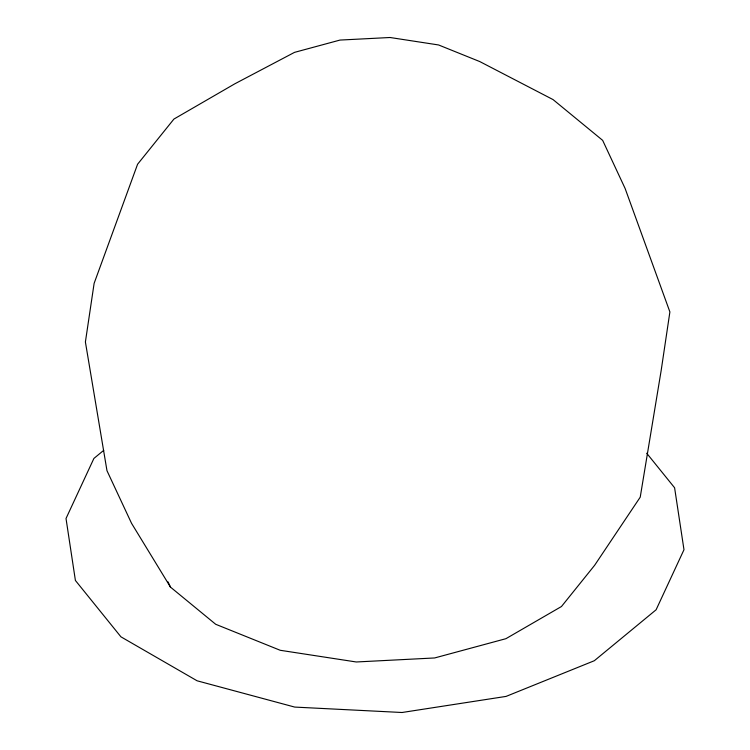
<?xml version="1.0" encoding="UTF-8"?>
<svg xmlns="http://www.w3.org/2000/svg" width="750" height="750" viewBox="0 0 750 750"><rect width="100%" height="100%" fill="white"/><g stroke="black" fill="none" stroke-linecap="round" stroke-linejoin="round"><path stroke-width="1.12" d="M103.753 450.309L93.9 458.438L66.019 518.503L75.403 580.462L120.928 636.825L197.1 680.794L294.722 707.081L402.028 712.5L506.081 696.403L594.319 660.731L656.1 609.788L683.981 549.722L674.597 487.762L646.688 453.216M170.475 587.109L215.7 624.281L280.228 650.288L356.269 661.978L434.644 657.956L505.912 638.691L561.469 606.516L594.619 565.312L640.228 497.166L661.163 370.547L669.891 311.934L625.106 188.447L602.653 140.353L553.059 99.591L479.766 61.566L438.581 44.962L390.038 37.5L340.003 40.069L294.506 52.369L234.844 83.794L173.925 119.062L137.578 164.25L94.125 283.35L85.397 341.972L106.978 470.7L131.541 523.303L170.475 587.109L168.038 581.887"/></g></svg>
